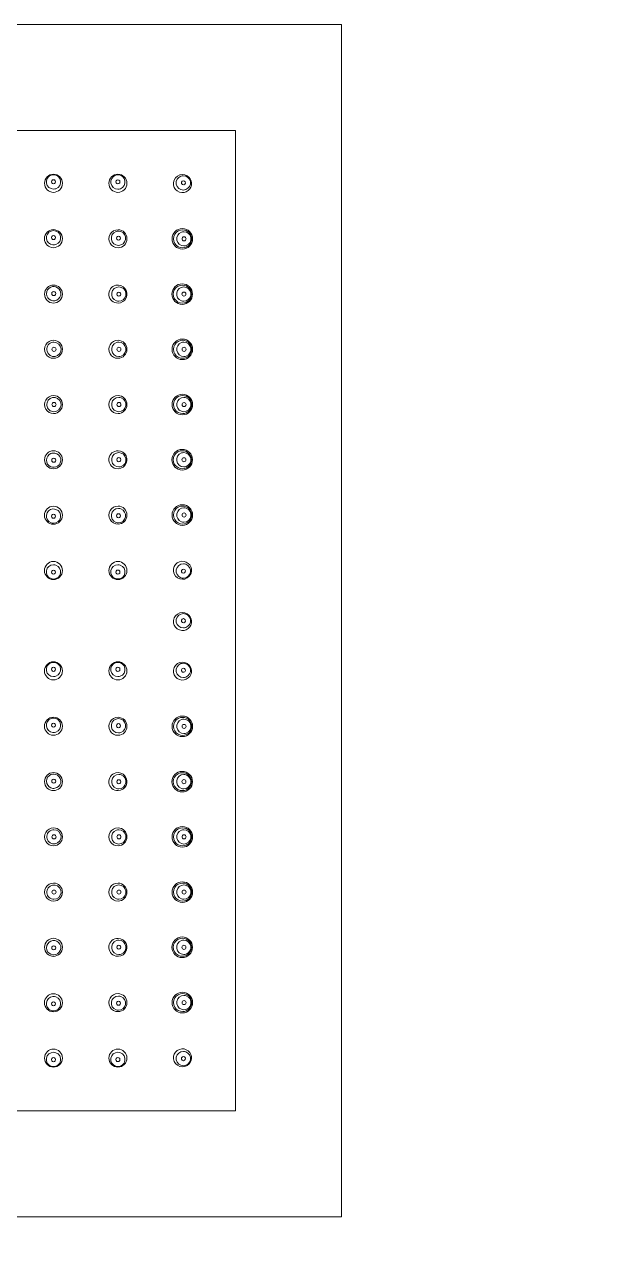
# Model space of a CAD drawing. Header units: metres. Extents: x -44 to 358, y -246 to 48.
# Drawn here: x 91.408 to 91.5075, y -111.109 to -110.9035 of the extents above; entities that cross this region are included whole.
import ezdxf

# ---------------------------------------------------------------- set-up
doc = ezdxf.new("R2010")
doc.units = ezdxf.units.M
doc.header["$LTSCALE"] = 0.3
doc.linetypes.add('HIDDEN2', pattern=[4.7624999999999975, 3.174999999999999, -1.587499999999999])
doc.layers.add('baños', color=141, linetype='Continuous', lineweight=0)
doc.layers.add('Techos 1', color=7, linetype='HIDDEN2', lineweight=9, true_color=0x42391a)

# ---------------------------------------------------------------- blocks, each defined once
blk = doc.blocks.new('A$C3bae67db')
at = {"layer": 'baños'}
for points in [[(0.2000001275641807, 0.2000000241799569), (1.275641352549428e-07, 0.2000000241799569), (1.275641352549428e-07, 2.417995403902751e-08), (0.2000001275641807, 2.417995403902751e-08)], [(0.1822216636463319, 0.1822215602621071), (0.01777859148198413, 0.1822215602621071), (0.01777859148198413, 0.0177784880978038), (0.1822216636463319, 0.0177784880978038)]]:
    blk.add_lwpolyline(points, close=True, dxfattribs=at)
for centre, radius in [((0.03594764254646954, 0.1733134594743326), 0.001726273626168971), ((0.04522413281413584, 0.1732910671919292), 0.001726273626168971), ((0.0544796976509847, 0.1733134594743326), 0.001726273626168971), ((0.06374570612022445, 0.1733134594743326), 0.001726273626168971), ((0.07300127095707332, 0.1732910671919292), 0.001726273626168971), ((0.08227776122473962, 0.1733134594743326), 0.001726273626168971), ((0.1177224939035764, 0.1733134594743326), 0.001726273626168971), ((0.1269989841712427, 0.1732910671919292), 0.001726273626168971), ((0.1362545490080915, 0.1733134594743326), 0.001726273626168971), ((0.1455205574773313, 0.1733134594743326), 0.001726273626168971), ((0.1547761223141801, 0.1732910671919292), 0.001726273626168971), ((0.1640526125818464, 0.1733134594743326), 0.001726273626168971), ((0.05448229008286809, 0.1517792178755037), 0.0003427381330779128), ((0.06374232382266065, 0.1517792178755037), 0.0003427381330779128), ((0.1362579313056553, 0.1517792178755037), 0.0003427381330779128), ((0.1455179650454479, 0.1517792178755037), 0.0003427381330779128)]:
    blk.add_circle(centre, radius, dxfattribs=at)
for centre, radius, start, end in [((0.02656214025953751, 0.1734710912806072), 0.001200821812368165, 19.98354941315338, 180.0929165922669), ((0.02667146049041413, 0.173339638749173), 0.001510474982378461, 39.79127587580216, 147.8576029366483), ((0.03594852879812471, 0.1733573133617377), 0.001508167584307319, 0.9001850982253351, 179.1011506184335), ((0.03595047069982549, 0.1735581352258926), 0.001202478864778748, 20.04951967974894, 179.640957565026), ((0.04522324656248067, 0.1733349210793058), 0.001508167584307319, 0.8988493815665013, 179.0998149017747), ((0.04522130466055252, 0.1735357429434607), 0.001202478864778748, 0.3590424349740219, 159.9504803202511), ((0.05447989800812003, 0.1733552166100374), 0.001508175294152605, 0.896473032322938, 179.1038122815197), ((0.05448101657564486, 0.1735538487710251), 0.001202467430117421, 20.04733987539626, 179.6512744404281), ((0.06374550576308913, 0.1733552166100374), 0.001508175294152605, 0.8961877184802615, 179.1035269676771), ((0.0637443871955643, 0.1735538487710251), 0.001202467430117421, 0.3487255595719368, 159.9526601246038), ((0.07300215720872849, 0.1733349210793058), 0.001508167584307319, 0.9001850982253351, 179.1011506184335), ((0.07300409911065664, 0.1735357429434607), 0.001202478864778748, 20.04951967974894, 179.640957565026), ((0.08227687497308445, 0.1733573133617377), 0.001508167584307319, 0.8988493815665013, 179.0998149017747), ((0.08227493307138367, 0.1735581352258926), 0.001202478864778748, 0.3590424349740219, 159.9504803202511), ((0.09155394328079502, 0.173339638749173), 0.001510474982378461, 32.1423970633517, 140.2087241241978), ((0.09166326351167164, 0.1734710912806072), 0.001200821812368165, 359.9070834077331, 160.0164505868466), ((0.09987286056059475, 0.173339638749173), 0.001510474982378461, 32.1423970633517, 140.2087241241978), ((0.09998218079147136, 0.1734710912806072), 0.001200821812368165, 359.9070834077331, 160.0164505868466), ((0.1083369916166443, 0.1734710912806072), 0.001200821812368165, 19.98354941315338, 180.0929165922669), ((0.108446311847521, 0.173339638749173), 0.001510474982378461, 39.79127587580218, 147.8576029366483), ((0.1177233801552315, 0.1733573133617377), 0.001508167584307319, 0.9001850982253351, 179.1011506184335), ((0.1177253220569323, 0.1735581352258926), 0.001202478864778748, 20.04951967974894, 179.640957565026), ((0.1269980979195875, 0.1733349210793058), 0.001508167584307319, 0.8988493815665013, 179.0998149017747), ((0.1269961560176593, 0.1735357429434607), 0.001202478864778748, 0.3590424349740219, 159.9504803202511), ((0.1362547493652269, 0.1733552166100374), 0.001508175294152605, 0.896473032322938, 179.1038122815197), ((0.1362558679327517, 0.1735538487710251), 0.001202467430117421, 20.04733987539625, 179.6512744404281), ((0.145520357120196, 0.1733552166100374), 0.001508175294152605, 0.8961877184802615, 179.1035269676771), ((0.1455192385526711, 0.1735538487710251), 0.001202467430117421, 0.3487255595719368, 159.9526601246038), ((0.1547770085658353, 0.1733349210793058), 0.001508167584307319, 0.9001850982253351, 179.1011506184335), ((0.1547789504677635, 0.1735357429434607), 0.001202478864778748, 20.04951967974894, 179.640957565026), ((0.1640517263301913, 0.1733573133617377), 0.001508167584307319, 0.8988493815665013, 179.0998149017747), ((0.1640497844284905, 0.1735581352258926), 0.001202478864778748, 0.3590424349740219, 159.9504803202511), ((0.1733287946379019, 0.173339638749173), 0.001510474982378461, 32.1423970633517, 140.2087241241979), ((0.1734381148687785, 0.1734710912806072), 0.001200821812368165, 359.9070834077331, 160.0164505868466), ((0.02668835295797045, 0.1733449948361461), 0.001521988814155353, 148.366663832522, 279.4518474387844), ((0.02655749825337672, 0.1734690213807717), 0.00119617823364954, 179.9941310564692, 199.6485422794375), ((0.02655997301460822, 0.1734758483477385), 0.001200817506817739, 199.9156134316533, 0.09317299457435906), ((0.02654205190149561, 0.1734943216248617), 0.0003417448353014675, 144.1962748123012, 216.5408433824308), ((0.02654379855423805, 0.1734938082787956), 0.0003434622621792048, 80.36180667197289, 144.2972788445857), ((0.02654136459543999, 0.1734947125826984), 0.0003414261719296849, 216.6622272733104, 290.466407909324), ((0.02654419348707826, 0.1734967832680532), 0.000340463161306216, 6.43826669501083, 80.34350834063362), ((0.02654142169056151, 0.1734966598719616), 0.0003432313649668054, 290.3438179429309, 6.406851776727837), ((0.02668618238338105, 0.1733286937784619), 0.001506273214753162, 279.6351170446447, 40.46958004635466), ((0.02656461747185723, 0.1734779245608316), 0.001196171468180108, 359.9940856858029, 19.71649711018825), ((0.03594856698939886, 0.1733275157811995), 0.001508967363600021, 177.9698192432843, 2.177052033884066), ((0.0359367025284687, 0.1735657161405477), 0.001188687084480606, 180.0022010002266, 199.6794990756158), ((0.03594870799813954, 0.1735730735439809), 0.001202472454991783, 199.8169514147223, 359.6410310933491), ((0.03594975739791018, 0.1735992992373561), 0.0003427216785174244, 0.3254488414049065, 179.6683356267581), ((0.03594975761118668, 0.173603229818486), 0.0003427216785175545, 180.3254488415971, 359.6683356265643), ((0.03596245409856103, 0.1735654923240766), 0.001188702755491038, 0.00229199929753495, 19.9144172177911), ((0.04522320837097915, 0.1733051234987677), 0.001508967363600021, 177.8229479661159, 2.030180756715632), ((0.04520932126204436, 0.1735431000416732), 0.001188702755491038, 160.0855827822089, 179.9977080007025), ((0.04522306736246584, 0.1735506812615775), 0.001202472454991783, 180.358968906651, 340.1830485852777), ((0.04522201796246783, 0.1735769069549526), 0.0003427216785174244, 0.3316643732419094, 179.6745511585951), ((0.0452220177494187, 0.1735808375360826), 0.0003427216785175545, 180.3316643734357, 359.6745511584029), ((0.04523507283190931, 0.1735433238581159), 0.001188687084480606, 340.3205009243842, 359.9977989997734), ((0.05447989808065223, 0.1733261349289883), 0.001508910434373833, 177.9996003974604, 2.000684916435894), ((0.05446754951820232, 0.1735612104902096), 0.001188978101211688, 180.0020748071833, 199.67936772018), ((0.05447933488515311, 0.1735681017058432), 0.001202398407140004, 199.7994449916714, 359.6681591336498), ((0.05448018139393618, 0.173594454557179), 0.0003427214496652206, 0.3198416913579096, 179.6787560475), ((0.05448018144100253, 0.173598289266824), 0.0003427214496676189, 180.3198417624976, 359.6787559762951), ((0.05449272013104611, 0.1735610929665263), 0.001188992995398989, 0.002160217887124121, 19.91273335855645), ((0.06374550569055693, 0.1733261349289883), 0.001508910434373833, 177.9993150835641, 2.000399602539628), ((0.06373268364016305, 0.1735610929665263), 0.001188992995398989, 160.0872666414435, 179.9978397821129), ((0.06374606888628342, 0.1735681017058432), 0.001202398407140004, 180.3318408663502, 340.2005550083285), ((0.06374522237727298, 0.173594454557179), 0.0003427214496652206, 0.3212439525000475, 179.6801583086421), ((0.06374522233020663, 0.173598289266824), 0.0003427214496676189, 180.3212440237049, 359.6801582375024), ((0.06375785425300684, 0.1735612104902096), 0.001188978101211688, 340.3206322798199, 359.9979251928167), ((0.07300219540023001, 0.1733051234987677), 0.001508967363600021, 177.9698192432843, 2.177052033884066), ((0.07299033093929985, 0.1735433238581159), 0.001188687084480606, 180.0022010002266, 199.6794990756158), ((0.07300233640874332, 0.1735506812615775), 0.001202472454991783, 199.8169514147223, 359.6410310933491), ((0.07300338580874133, 0.1735769069549526), 0.0003427216785174244, 0.3254488414049065, 179.6683356267581), ((0.07300338602179046, 0.1735808375360826), 0.0003427216785175545, 180.3254488415971, 359.6683356265643), ((0.07301608250939218, 0.1735431000416732), 0.001188702755491038, 0.00229199929753495, 19.9144172177911), ((0.0822768367818103, 0.1733275157811995), 0.001508967363600021, 177.8229479661159, 2.030180756715632), ((0.08226294967264813, 0.1735654923240766), 0.001188702755491038, 160.0855827822089, 179.9977080007025), ((0.08227669577306962, 0.1735730735439809), 0.001202472454991783, 180.358968906651, 340.1830485852777), ((0.08227564637329898, 0.1735992992373561), 0.0003427216785174244, 0.3316643732419094, 179.6745511585951), ((0.08227564616002248, 0.173603229818486), 0.0003427216785175545, 180.3316643734357, 359.6745511584029), ((0.08228870124274046, 0.1735657161405477), 0.001188687084480606, 340.3205009243842, 359.9977989997734), ((0.0915392213878281, 0.1733286937784619), 0.001506273214753162, 139.5304199536453, 260.3648829553553), ((0.09166543075660094, 0.1734758483477385), 0.001200817506817739, 179.9068270054256, 340.0843865683467), ((0.09166078629935193, 0.1734779245608316), 0.001196171468180108, 160.2835028898118, 180.0059143141971), ((0.09153705081323871, 0.1733449948361461), 0.001521988814155353, 260.5481525612156, 31.633336167478), ((0.09168398208064765, 0.1734966598719616), 0.0003432313649668054, 173.5931482232722, 249.6561820570691), ((0.09168121028435827, 0.1734967832680532), 0.000340463161306216, 99.65649165936632, 173.5617333049892), ((0.09168403917576917, 0.1734947125826984), 0.0003414261719296849, 249.5335920906758, 323.3377727266896), ((0.09168160521697111, 0.1734938082787956), 0.0003434622621792048, 35.70272115541425, 99.63819332802713), ((0.09168335186971355, 0.1734943216248617), 0.0003417448353014675, 323.4591566175691, 35.80372518769882), ((0.09166790551783244, 0.1734690213807717), 0.00119617823364954, 340.3514577205625, 0.005868943530813565), ((0.09985813866762783, 0.1733286937784619), 0.001506273214753162, 139.5304199536453, 260.3648829553553), ((0.09998434803640066, 0.1734758483477385), 0.001200817506817739, 179.9068270054256, 340.0843865683467), ((0.09997970357915165, 0.1734779245608316), 0.001196171468180108, 160.2835028898118, 180.0059143141971), ((0.09985596809303843, 0.1733449948361461), 0.001521988814155353, 260.5481525612156, 31.633336167478), ((0.1000028993604474, 0.1734966598719616), 0.0003432313649668054, 173.5931482232722, 249.6561820570691), ((0.100000127564158, 0.1734967832680532), 0.000340463161306216, 99.65649165936632, 173.5617333049892), ((0.1000029564555689, 0.1734947125826984), 0.0003414261719296849, 249.5335920906758, 323.3377727266896), ((0.1000005224967708, 0.1734938082787956), 0.0003434622621792048, 35.70272115541425, 99.63819332802713), ((0.1000022691495133, 0.1734943216248617), 0.0003417448353014675, 323.4591566175691, 35.80372518769882), ((0.09998682279763216, 0.1734690213807717), 0.00119617823364954, 340.3514577205625, 0.005868943530813565), ((0.1084632043150773, 0.1733449948361461), 0.001521988814155353, 148.366663832522, 279.4518474387844), ((0.1083323496104835, 0.1734690213807717), 0.00119617823364954, 179.9941310564692, 199.6485422794375), ((0.108334824371715, 0.1734758483477385), 0.001200817506817739, 199.9156134316533, 0.09317299457435906), ((0.1083169032586024, 0.1734943216248617), 0.0003417448353014675, 144.1962748123012, 216.5408433824308), ((0.1083186499113449, 0.1734938082787956), 0.0003434622621792048, 80.36180667197294, 144.2972788445857), ((0.1083162159525468, 0.1734947125826984), 0.0003414261719296849, 216.6622272733104, 290.4664079093242), ((0.1083190448439577, 0.1734967832680532), 0.000340463161306216, 6.43826669501083, 80.34350834063368), ((0.1083162730476683, 0.1734966598719616), 0.0003432313649668054, 290.3438179429309, 6.406851776727837), ((0.1084610337404879, 0.1733286937784619), 0.001506273214753162, 279.6351170446448, 40.46958004635464), ((0.1083394688289641, 0.1734779245608316), 0.001196171468180108, 359.9940856858029, 19.71649711018825), ((0.1177234183465057, 0.1733275157811995), 0.001508967363600021, 177.9698192432843, 2.177052033884066), ((0.1177115538855755, 0.1735657161405477), 0.001188687084480606, 180.0022010002266, 199.6794990756158), ((0.1177235593552464, 0.1735730735439809), 0.001202472454991783, 199.8169514147223, 359.6410310933491), ((0.117724608755017, 0.1735992992373561), 0.0003427216785174244, 0.3254488414049065, 179.6683356267581), ((0.1177246089682935, 0.173603229818486), 0.0003427216785175545, 180.3254488415971, 359.6683356265643), ((0.1177373054556679, 0.1735654923240766), 0.001188702755491038, 0.00229199929753495, 19.9144172177911), ((0.126998059728086, 0.1733051234987677), 0.001508967363600021, 177.8229479661159, 2.030180756715632), ((0.1269841726189238, 0.1735431000416732), 0.001188702755491038, 160.0855827822089, 179.9977080007025), ((0.1269979187195727, 0.1735506812615775), 0.001202472454991783, 180.358968906651, 340.1830485852777), ((0.1269968693195747, 0.1735769069549526), 0.0003427216785174244, 0.3316643732419094, 179.6745511585951), ((0.1269968691065255, 0.1735808375360826), 0.0003427216785175545, 180.3316643734357, 359.6745511584029), ((0.1270099241890161, 0.1735433238581159), 0.001188687084480606, 340.3205009243842, 359.9977989997734), ((0.1362547494377591, 0.1733261349289883), 0.001508910434373833, 177.9996003974604, 2.000684916435894), ((0.1362424008753091, 0.1735612104902096), 0.001188978101211688, 180.0020748071833, 199.6793677201801), ((0.1362541862420326, 0.1735681017058432), 0.001202398407140004, 199.7994449916714, 359.6681591336498), ((0.136255032751043, 0.173594454557179), 0.0003427214496652206, 0.3198416913579096, 179.6787560475), ((0.1362550327981094, 0.173598289266824), 0.0003427214496676189, 180.3198417624976, 359.6787559762951), ((0.1362675714881529, 0.1735610929665263), 0.001188992995398989, 0.002160217887124121, 19.91273335855645), ((0.1455203570476638, 0.1733261349289883), 0.001508910434373833, 177.9993150835641, 2.000399602539628), ((0.1455075349972699, 0.1735610929665263), 0.001188992995398989, 160.0872666414435, 179.9978397821129), ((0.1455209202431629, 0.1735681017058432), 0.001202398407140004, 180.3318408663502, 340.2005550083285), ((0.1455200737343798, 0.173594454557179), 0.0003427214496652206, 0.3212439525000475, 179.6801583086421), ((0.1455200736873135, 0.173598289266824), 0.0003427214496676189, 180.3212440237049, 359.6801582375024), ((0.1455327056101137, 0.1735612104902096), 0.001188978101211688, 340.32063227982, 359.9979251928167), ((0.1547770467573368, 0.1733051234987677), 0.001508967363600021, 177.9698192432843, 2.177052033884066), ((0.1547651822964067, 0.1735433238581159), 0.001188687084480606, 180.0022010002266, 199.6794990756158), ((0.1547771877658501, 0.1735506812615775), 0.001202472454991783, 199.8169514147223, 359.6410310933491), ((0.1547782371658482, 0.1735769069549526), 0.0003427216785174244, 0.3254488414049065, 179.6683356267581), ((0.1547782373788973, 0.1735808375360826), 0.0003427216785175545, 180.3254488415971, 359.6683356265643), ((0.1547909338662716, 0.1735431000416732), 0.001188702755491038, 0.00229199929753495, 19.9144172177911), ((0.1640516881389171, 0.1733275157811995), 0.001508967363600021, 177.8229479661159, 2.030180756715632), ((0.164037801029755, 0.1735654923240766), 0.001188702755491038, 160.0855827822089, 179.9977080007025), ((0.1640515471301764, 0.1735730735439809), 0.001202472454991783, 180.358968906651, 340.1830485852777), ((0.1640504977304058, 0.1735992992373561), 0.0003427216785174244, 0.3316643732419094, 179.6745511585951), ((0.1640504975171293, 0.173603229818486), 0.0003427216785175545, 180.3316643734357, 359.6745511584029), ((0.1640635525998473, 0.1735657161405477), 0.001188687084480606, 340.3205009243842, 359.9977989997734), ((0.1733140727449349, 0.1733286937784619), 0.001506273214753162, 139.5304199536453, 260.3648829553553), ((0.1734402821137078, 0.1734758483477385), 0.001200817506817739, 179.9068270054256, 340.0843865683467), ((0.1734356376564588, 0.1734779245608316), 0.001196171468180108, 160.2835028898118, 180.0059143141971), ((0.1733119021703455, 0.1733449948361461), 0.001521988814155353, 260.5481525612156, 31.633336167478), ((0.1734588334377545, 0.1734966598719616), 0.0003432313649668054, 173.5931482232722, 249.6561820570691), ((0.1734560616412377, 0.1734967832680532), 0.000340463161306216, 99.65649165936632, 173.5617333049892), ((0.173458890532876, 0.1734947125826984), 0.0003414261719296849, 249.5335920906759, 323.3377727266896), ((0.1734564565740779, 0.1734938082787956), 0.0003434622621792048, 35.70272115541425, 99.63819332802717), ((0.1734582032268204, 0.1734943216248617), 0.0003417448353014675, 323.4591566175691, 35.80372518769882), ((0.1734427568749393, 0.1734690213807717), 0.00119617823364954, 340.3514577205625, 0.005868943530813565), ((0.02663879445433714, 0.16248970152974), 0.001523564837230641, 0.572643303545837, 179.4250678076633), ((0.0266387950550584, 0.1625197775215845), 0.001523560504830024, 180.5561373689593, 359.441573742277), ((0.02641404869312147, 0.1625132737926727), 0.00119389333313216, 19.32997812112687, 180.3589489030435), ((0.02642785375608447, 0.1625057363893809), 0.00120767496975197, 179.997253034212, 199.4671047486142), ((0.02641580915472197, 0.162498448543392), 0.001193893552601191, 199.3299870384884, 0.3617157200806724), ((0.02637921581206548, 0.1625079551179631), 0.0003407760450880885, 359.6804184145589, 180.3259849812832), ((0.02637921602647886, 0.1625041155252411), 0.0003407760450881728, 179.6804184144938, 0.3259849813467099), ((0.02640200394601244, 0.1625059856988464), 0.001207674969753276, 0, 19.46710473996738), ((0.03593772851670884, 0.1625086333660484), 0.001510635915196017, 179.4437361404923, 0.4893048771358387), ((0.03593772813631269, 0.1625079825428095), 0.001510641993610608, 0.5139883427186024, 179.4190526749139), ((0.0358497349675222, 0.1625904260841828), 0.001200928035992184, 19.83266307732577, 180.07419896696), ((0.03584852868878308, 0.1625888708632779), 0.00119972075021922, 180, 199.6894084976491), ((0.03584887435952488, 0.1625915256633057), 0.001200943033476937, 199.8031047080196, 0.06684714840780348), ((0.03583517325408003, 0.1626041723710792), 0.0003424123588573842, 0.09251265869286474, 180.098022152865), ((0.03583517330887709, 0.1626041394468594), 0.0003424123588572697, 180.092512941707, 0.09802186985085153), ((0.03585009761011726, 0.1625929907371422), 0.001199718968097798, 359.996946844907, 19.72332169044368), ((0.04521341857773997, 0.1625044422988147), 0.001509211767642307, 0.7561059737710158, 193.171467770371), ((0.04521488791849926, 0.1624924126265803), 0.001507949430811743, 192.7136886774853, 1.213885066650693), ((0.04521883131813276, 0.1626559617632672), 0.001199718968097798, 160.2766783095563, 180.003053155093), ((0.04522005456849776, 0.1626544966894308), 0.001200943033476937, 179.9331528515922, 340.1968952919805), ((0.04521919396050045, 0.1626533971103079), 0.001200928035992184, 359.92580103304, 160.1673369226743), ((0.04523375561914555, 0.1626671104729844), 0.0003424123588572697, 179.9019781301492, 359.907487058293), ((0.04523375567394261, 0.1626671433972042), 0.0003424123588573842, 359.901977847135, 179.9074873413072), ((0.04522040023923957, 0.162651841889403), 0.00119972075021922, 340.3105915023508, 0), ((0.05447967492748695, 0.1624929886570108), 0.001508573317714411, 178.8216237899946, 1.179264308856052), ((0.05447967483312688, 0.1625053218036676), 0.001508369991397104, 0.7108807457131594, 179.2900072567805), ((0.05448111998019023, 0.1626421779732148), 0.001201973046303671, 19.915328080069, 179.8397393457669), ((0.05447514442696821, 0.162645556827659), 0.001195992791243886, 180.0008071647798, 199.7035512946327), ((0.05448032528509295, 0.1626488237044619), 0.00120197248215199, 199.7668953392953, 359.839403913317), ((0.05448089270360335, 0.1626680811883894), 0.000342717117449731, 0.1414165953508873, 179.8545204967726), ((0.05448089276453949, 0.1626697972677), 0.0003427171174496419, 180.1414165954144, 359.854520496644), ((0.05448629616487644, 0.1626454373263648), 0.001195996880989198, 0.0008305610141249543, 19.85298930787151), ((0.06374493897804179, 0.1624929886570108), 0.001508573317714411, 178.820735691144, 1.178376210005465), ((0.06374493907240186, 0.1625053218036676), 0.001508369991397104, 0.7099927432194744, 179.2891192542869), ((0.06373831774087968, 0.1626454373263648), 0.001195996880989198, 160.1470106921285, 179.9991694389859), ((0.0637442886204358, 0.1626488237044619), 0.00120197248215199, 180.160596086683, 340.2331046607047), ((0.06374349392533851, 0.1626421779732148), 0.001201973046303671, 0.1602606542315242, 160.084671919931), ((0.0637437212019254, 0.1626680811883894), 0.000342717117449731, 0.1454795032273842, 179.8585834046491), ((0.06374372114098925, 0.1626697972677), 0.0003427171174496419, 180.145479503356, 359.8585834045856), ((0.06374946947856053, 0.162645556827659), 0.001195992791243886, 340.2964487053673, 359.9991928352202), ((0.07300972598702948, 0.1624924126265803), 0.001507949430811743, 178.7861149333493, 347.2863113225147), ((0.07301119532778877, 0.1625044422988147), 0.001509211767642307, 346.828532229629, 179.243894026229), ((0.0730054199450283, 0.1626533971103079), 0.001200928035992184, 19.83266307732577, 180.07419896696), ((0.07300421366628917, 0.162651841889403), 0.00119972075021922, 180, 199.6894084976491), ((0.07300455933703098, 0.1626544966894308), 0.001200943033476937, 199.8031047080196, 0.06684714840780348), ((0.07299085823158613, 0.1626671433972042), 0.0003424123588573842, 0.09251265869286474, 180.098022152865), ((0.07299085828638319, 0.1626671104729844), 0.0003424123588572697, 180.092512941707, 0.09802186985085153), ((0.07300578258762336, 0.1626559617632672), 0.001199718968097798, 359.996946844907, 19.72332169044368), ((0.0822868853888199, 0.1625086333660484), 0.001510635915196017, 179.5106951228642, 0.5562638595076828), ((0.08228688576921606, 0.1625079825428095), 0.001510641993610608, 0.5809473250861245, 179.4860116572814), ((0.08237451629541148, 0.1625929907371422), 0.001199718968097798, 160.2766783095563, 180.003053155093), ((0.08237573954600386, 0.1625915256633057), 0.001200943033476937, 179.9331528515922, 340.1968952919805), ((0.08237487893800655, 0.1625904260841828), 0.001200928035992184, 359.92580103304, 160.1673369226743), ((0.08238944059665165, 0.1626041394468594), 0.0003424123588572697, 179.9019781301492, 359.907487058293), ((0.08238944065144871, 0.1626041723710792), 0.0003424123588573842, 359.901977847135, 179.9074873413072), ((0.08237608521674566, 0.1625888708632779), 0.00119972075021922, 340.3105915023508, 0), ((0.0915862143840318, 0.1624867265404824), 0.001523564837230641, 0.5749321923366639, 179.4273566964525), ((0.09158621378331055, 0.1625168025323269), 0.001523560504830024, 180.5584262577229, 359.4438626310407), ((0.09180919968364698, 0.1624954735541344), 0.001193893552601191, 179.6382842799193, 340.6700129615115), ((0.09182300489258388, 0.1625030107095888), 0.001207674969753276, 160.5328952600326, 180), ((0.09181096014524748, 0.1625102988034151), 0.00119389333313216, 359.6410510969565, 160.6700218788731), ((0.09184579302630347, 0.1625049801287055), 0.0003407760450880885, 359.6740150187168, 180.3195815854411), ((0.09184579281189009, 0.1625011405359835), 0.0003407760450881728, 179.6740150186533, 0.3195815855062213), ((0.09179715508228448, 0.1625027614001233), 0.00120767496975197, 340.5328952513857, 0.00274696578805152), ((0.1084140407442842, 0.1624867265404824), 0.001523564837230641, 0.5726433035474657, 179.4250678076633), ((0.1084140413450054, 0.1625168025323269), 0.001523560504830024, 180.5561373689593, 359.441573742277), ((0.1081892949830685, 0.1625102988034151), 0.00119389333313216, 19.32997812112687, 180.3589489030435), ((0.1082031000460315, 0.1625027614001233), 0.00120767496975197, 179.997253034212, 199.4671047486143), ((0.108191055444669, 0.1624954735541344), 0.001193893552601191, 199.3299870384885, 0.3617157200806724), ((0.1081544621020125, 0.1625049801287055), 0.0003407760450880885, 359.6804184145589, 180.3259849812832), ((0.1081544623164259, 0.1625011405359835), 0.0003407760450881728, 179.6804184144938, 0.3259849813467099), ((0.1081772502357321, 0.1625030107095888), 0.001207674969753276, 0, 19.46710473996738), ((0.1177133697394961, 0.1625086333660484), 0.001510635915196017, 179.4437361404923, 0.4893048771358387), ((0.1177133693590999, 0.1625079825428095), 0.001510641993610608, 0.5139883427186024, 179.4190526749139), ((0.1176253761903094, 0.1625904260841828), 0.001200928035992184, 19.83266307732577, 180.07419896696), ((0.1176241699115703, 0.1625888708632779), 0.00119972075021922, 180, 199.6894084976491), ((0.1176245155823121, 0.1625915256633057), 0.001200943033476937, 199.8031047080196, 0.06684714840780348), ((0.1176108144768673, 0.1626041723710792), 0.0003424123588573842, 0.09251265869286474, 180.098022152865), ((0.1176108145316643, 0.1626041394468594), 0.0003424123588572697, 180.092512941707, 0.09802186985085153), ((0.1176257388329045, 0.1625929907371422), 0.001199718968097798, 359.996946844907, 19.72332169044368), ((0.1269890598005272, 0.1625044422988147), 0.001509211767642307, 0.7561059737710158, 193.171467770371), ((0.1269905291412865, 0.1624924126265803), 0.001507949430811743, 192.7136886774853, 1.213885066650693), ((0.126995695791285, 0.1626544966894308), 0.001200943033476937, 179.9331528515922, 340.1968952919805), ((0.1269944725406926, 0.1626559617632672), 0.001199718968097798, 160.2766783095563, 180.003053155093), ((0.1269948351832877, 0.1626533971103079), 0.001200928035992184, 359.92580103304, 160.1673369226743), ((0.1270093968419328, 0.1626671104729844), 0.0003424123588572697, 179.9019781301492, 359.907487058293), ((0.1270093968967299, 0.1626671433972042), 0.0003424123588573842, 359.901977847135, 179.9074873413072), ((0.1269960414620268, 0.162651841889403), 0.00119972075021922, 340.3105915023508, 0), ((0.1362553161502742, 0.1624929886570108), 0.001508573317714411, 178.8216237899946, 1.179264308856052), ((0.1362553160559141, 0.1625053218036676), 0.001508369991397104, 0.7108807457131594, 179.2900072567805), ((0.1362567612029775, 0.1626421779732148), 0.001201973046303671, 19.915328080069, 179.8397393457685), ((0.1362507856497555, 0.162645556827659), 0.001195992791243886, 180.0008071647798, 199.7035512946327), ((0.1362559665078802, 0.1626488237044619), 0.00120197248215199, 199.7668953392953, 359.839403913317), ((0.1362565339263906, 0.1626680811883894), 0.000342717117449731, 0.1414165953508873, 179.8545204967726), ((0.1362565339873267, 0.1626697972677), 0.0003427171174496419, 180.1414165954144, 359.854520496644), ((0.1362619373874363, 0.1626454373263648), 0.001195996880989198, 0.0008305610141249543, 19.85298930787151), ((0.145520580200829, 0.1624929886570108), 0.001508573317714411, 178.820735691144, 1.178376210005465), ((0.1455205802951891, 0.1625053218036676), 0.001508369991397104, 0.7099927432194744, 179.2891192542869), ((0.1455139589634395, 0.1626454373263648), 0.001195996880989198, 160.1470106921285, 179.9991694389859), ((0.145519929843223, 0.1626488237044619), 0.00120197248215199, 180.160596086683, 340.2331046607047), ((0.1455191351481258, 0.1626421779732148), 0.001201973046303671, 0.1602606542331526, 160.084671919931), ((0.1455193624247126, 0.1626680811883894), 0.000342717117449731, 0.1454795032273842, 179.8585834046491), ((0.1455193623637765, 0.1626697972677), 0.0003427171174496419, 180.145479503356, 359.8585834045856), ((0.1455251107013478, 0.162645556827659), 0.001195992791243886, 340.2964487053673, 359.9991928352202), ((0.1547853672098167, 0.1624924126265803), 0.001507949430811743, 178.7861149333493, 347.2863113225147), ((0.154786836550576, 0.1625044422988147), 0.001509211767642307, 346.828532229629, 179.243894026229), ((0.1547810611678155, 0.1626533971103079), 0.001200928035992184, 19.83266307732577, 180.07419896696), ((0.1547798548890764, 0.162651841889403), 0.00119972075021922, 180, 199.6894084976491), ((0.1547802005598182, 0.1626544966894308), 0.001200943033476937, 199.8031047080196, 0.06684714840780348), ((0.1547664994543734, 0.1626671433972042), 0.0003424123588573842, 0.09251265869286474, 180.098022152865), ((0.1547664995091704, 0.1626671104729844), 0.0003424123588572697, 180.092512941707, 0.09802186985085153), ((0.1547814238101832, 0.1626559617632672), 0.001199718968097798, 359.996946844907, 19.72332169044368), ((0.1640625266116071, 0.1625086333660484), 0.001510635915196017, 179.5106951228642, 0.5562638595076828), ((0.1640625269920033, 0.1625079825428095), 0.001510641993610608, 0.5809473250861245, 179.4860116572814), ((0.1641513807687911, 0.1625915256633057), 0.001200943033476937, 179.9331528515922, 340.1968952919805), ((0.1641501575181987, 0.1625929907371422), 0.001199718968097798, 160.2766783095563, 180.003053155093), ((0.1641505201607938, 0.1625904260841828), 0.001200928035992184, 359.92580103304, 160.1673369226743), ((0.1641650818194389, 0.1626041394468594), 0.0003424123588572697, 179.9019781301492, 359.907487058293), ((0.164165081874236, 0.1626041723710792), 0.0003424123588573842, 359.901977847135, 179.9074873413072), ((0.1641517264395329, 0.1625888708632779), 0.00119972075021922, 340.3105915023508, 0), ((0.1733614606739788, 0.16248970152974), 0.001523564837230641, 0.5749321923366639, 179.4273566964542), ((0.1733614600732576, 0.1625197775215845), 0.001523560504830024, 180.5584262577229, 359.4438626310407), ((0.173584445973594, 0.162498448543392), 0.001193893552601191, 179.6382842799193, 340.6700129615115), ((0.1735982511823035, 0.1625059856988464), 0.001207674969753276, 160.5328952600326, 180), ((0.1735862064351945, 0.1625132737926727), 0.00119389333313216, 359.6410510969565, 160.6700218788731), ((0.1736210393162505, 0.1625079551179631), 0.0003407760450880885, 359.6740150187168, 180.3195815854411), ((0.1736210391018371, 0.1625041155252411), 0.0003407760450881728, 179.6740150186533, 0.3195815855062213), ((0.1735724013722315, 0.1625057363893809), 0.00120767496975197, 340.5328952513857, 0.00274696578805152), ((0.02663785287288967, 0.1516793232206517), 0.001523803867774046, 0.5837768436947157, 179.4152251325285), ((0.02641135372616965, 0.1517027955314241), 0.001193765217027741, 19.32207136788142, 180.363403610891), ((0.02639910873629425, 0.1516953399615666), 0.001207791059114692, 359.9972673894018, 19.46362924008448), ((0.03592147547076685, 0.1516853050253708), 0.001515211808342921, 0.2639760559234214, 179.7336847053708), ((0.03576870870299764, 0.1516971728971335), 0.001198002720139636, 19.54098254232294, 180.1675718781783), ((0.03575830528255075, 0.1516925742759447), 0.001209345381516621, 355.5836531630925, 19.58144326290454), ((0.04521661609644845, 0.1516867050663002), 0.001515211808342921, 0.2663152946292405, 179.7360239440766), ((0.04515062373796219, 0.151725699607983), 0.001201160736598691, 147.0834398431392, 202.9431687113481), ((0.04515062373750744, 0.1517256996076135), 0.001201160737011495, 8.702909777498146, 147.0834398944907), ((0.04513443505627812, 0.1517334180448024), 0.0003418119665339049, 359.8484264500146, 180.1447206987231), ((0.05447950813184299, 0.1516974878060644), 0.001508175096699564, 0.3875553460212671, 179.6135214827309), ((0.05448327261931674, 0.151767782404324), 0.001200198361899698, 199.7612507028317, 179.9592501936951), ((0.06374510577368575, 0.1516974878060644), 0.001508175096699564, 0.386478517269135, 179.6124446539788), ((0.063741341286212, 0.151767782404324), 0.001200198361899698, 0.04074980630490895, 340.2387492971683), ((0.0730079978090803, 0.1516867050663002), 0.001515211808342921, 0.2639760559234214, 179.7336847053708), ((0.0730739901680213, 0.1517256996076135), 0.001201160737011495, 32.91656010550926, 171.2970902225019), ((0.07309017884925062, 0.1517334180448024), 0.0003418119665339049, 359.8552793012769, 180.1515735499855), ((0.07307399016756655, 0.151725699607983), 0.001201160736598691, 337.0568312886519, 32.91656015686085), ((0.08230313843476189, 0.1516853050253708), 0.001515211808342921, 0.2663152946292405, 179.7360239440766), ((0.08246630862297799, 0.1516925742759447), 0.001209345381516621, 160.4185567370955, 184.4163468369073), ((0.0824559052025311, 0.1516971728971335), 0.001198002720139636, 359.8324281218217, 160.4590174576771), ((0.09158715596547928, 0.1516763482313941), 0.001523803867774046, 0.5847748674714536, 179.4162231563053), ((0.0918259001020747, 0.151692364972309), 0.001207791059114692, 160.5363707599155, 180.0027326105982), ((0.0918136551121993, 0.1516998205421665), 0.001193765217027741, 359.636596389109, 160.6779286321186), ((0.1084130991628367, 0.1516763482313941), 0.001523803867774046, 0.5837768436947157, 179.4152251325285), ((0.1081866000161167, 0.1516998205421665), 0.001193765217027741, 19.32207136788142, 180.363403610891), ((0.1081743550262413, 0.151692364972309), 0.001207791059114692, 359.9972673894018, 19.46362924008448), ((0.1176971166935541, 0.1516853050253708), 0.001515211808342921, 0.2639760559234214, 179.7336847053708), ((0.1175443499257849, 0.1516971728971335), 0.001198002720139636, 19.54098254232293, 180.1675718781783), ((0.117533946505338, 0.1516925742759447), 0.001209345381516621, 355.5836531630927, 19.58144326290454), ((0.1269922573192357, 0.1516867050663002), 0.001515211808342921, 0.2663152946292405, 179.7360239440766), ((0.1269262649607494, 0.151725699607983), 0.001201160736598691, 147.0834398431392, 202.9431687113481), ((0.1269262649602947, 0.1517256996076135), 0.001201160737011495, 8.702909777498146, 147.0834398944907), ((0.1269100762790654, 0.1517334180448024), 0.0003418119665339049, 359.8484264500146, 180.1447206987231), ((0.1362551493546302, 0.1516974878060644), 0.001508175096699564, 0.3875553460212671, 179.6135214827309), ((0.136258913842104, 0.151767782404324), 0.001200198361899698, 199.7612507028317, 179.9592501936951), ((0.145520746996473, 0.1516974878060644), 0.001508175096699564, 0.386478517269135, 179.6124446539788), ((0.1455169825089992, 0.151767782404324), 0.001200198361899698, 0.04074980630490895, 340.2387492971683), ((0.1547836390318675, 0.1516867050663002), 0.001515211808342921, 0.2639760559234214, 179.7336847053708), ((0.1548496313908085, 0.1517256996076135), 0.001201160737011495, 32.91656010550924, 171.2970902225019), ((0.1548658200720379, 0.1517334180448024), 0.0003418119665339049, 359.8552793012769, 180.1515735499855), ((0.1548496313903538, 0.151725699607983), 0.001201160736598691, 337.0568312886519, 32.91656015686085), ((0.1640787796575491, 0.1516853050253708), 0.001515211808342921, 0.2663152946292405, 179.7360239440766), ((0.1642419498457652, 0.1516925742759447), 0.001209345381516621, 160.4185567370955, 184.4163468369075), ((0.1642315464253183, 0.1516971728971335), 0.001198002720139636, 359.8324281218217, 160.4590174576771), ((0.1733624022554263, 0.1516793232206517), 0.001523803867774046, 0.5847748674714536, 179.4162231563053), ((0.1736011463920217, 0.1516953399615666), 0.001207791059114692, 160.5363707599155, 180.0027326105982), ((0.1735889014021463, 0.1517027955314241), 0.001193765217027741, 359.636596389109, 160.6779286321186), ((0.02663785314141798, 0.1517101341865335), 0.001523801172583426, 180.5737534540958, 359.4252485220948), ((0.02642540357485679, 0.1516951663949051), 0.001207791056576054, 179.9972663805075, 199.4636292666915), ((0.02641315858907411, 0.1516877108249055), 0.001193765215403577, 199.3220712593833, 0.3634045924781659), ((0.02637626643670821, 0.1516972787777213), 0.0003407458622599414, 6.35093158794635e-11, 180.3292931579268), ((0.02637627761235173, 0.1516933897590498), 0.0003407568798300127, 179.6753688899595, 0.6539242679389679), ((0.03592147574657112, 0.1516988162758715), 0.001515209523409549, 180.2445972809356, 359.7530634803589), ((0.0357750706611828, 0.1516936374212783), 0.001204359554630129, 179.9984916965057, 199.6016971446696), ((0.03576950751128471, 0.1516903087541159), 0.001198002774692498, 199.5409847640694, 355.6504272075318), ((0.03574472805278539, 0.1516948994953289), 0.0003418119665339049, 359.8552793012769, 180.1515735499855), ((0.03574472815851415, 0.1516931318816042), 0.0003418119665338834, 179.8552793012768, 0.1515735499854856), ((0.04521661582064418, 0.1517002163168009), 0.001515209523409549, 180.2469365196411, 359.7554027190644), ((0.04515068339353867, 0.1517096354696328), 0.001195045438537086, 202.2327774254911, 338.1927723495052), ((0.04513443495054936, 0.1517316504310493), 0.0003418119665338834, 179.8484264500145, 0.1447206987231602), ((0.0451506237447834, 0.1517256996062493), 0.001201160729709154, 337.4823809651804, 8.702909875497538), ((0.05447950815821834, 0.1516946950685458), 0.001508196546264781, 179.5074288684401, 0.4936479602929344), ((0.05441135045814782, 0.1517482342116985), 0.001128460337495796, 178.9640748255869, 199.9974153185455), ((0.0637451057473104, 0.1516946950685458), 0.001508196546264781, 179.5063520397071, 0.4925711315599271), ((0.06381326344738092, 0.1517482342116985), 0.001128460337495796, 340.0025846814546, 1.035925174413134), ((0.07300799808488456, 0.1517002163168009), 0.001515209523409549, 180.2445972809356, 359.7530634803589), ((0.07307399016074534, 0.1517256996062493), 0.001201160729709154, 171.2970901245025, 202.5176190348196), ((0.07307393051199007, 0.1517096354696328), 0.001195045438537086, 201.8072276504948, 337.7672225745089), ((0.07309017895497938, 0.1517316504310493), 0.0003418119665338834, 179.8552793012768, 0.1515735499854856), ((0.08230313815895762, 0.1516988162758715), 0.001515209523409549, 180.2469365196411, 359.7554027190644), ((0.08245510639424403, 0.1516903087541159), 0.001198002774692498, 184.3495727924682, 340.4590152359306), ((0.08247988585274335, 0.1516948994953289), 0.0003418119665339049, 359.8484264500146, 180.1447206987231), ((0.08247988574701459, 0.1516931318816042), 0.0003418119665338834, 179.8484264500145, 0.1447206987231602), ((0.08244954324434595, 0.1516936374212783), 0.001204359554630129, 340.3983028553304, 0.00150830349425744), ((0.09158715569695097, 0.1517071591972758), 0.001523801172583426, 180.5747514779052, 359.4262465459042), ((0.09181185024929484, 0.1516847358356479), 0.001193765215403577, 179.6365954075218, 340.6779287406165), ((0.09184873122601722, 0.1516904147697922), 0.0003407568798300127, 179.346075732061, 0.324631110040522), ((0.09184874240166074, 0.1516943037884637), 0.0003407458622599414, 359.6707068420732, 179.9999999999365), ((0.09179960526373954, 0.1516921914056475), 0.001207791056576054, 340.5363707333084, 0.002733619492575247), ((0.108413099431365, 0.1517071591972758), 0.001523801172583426, 180.5737534540958, 359.4252485220948), ((0.1082006498645764, 0.1516921914056475), 0.001207791056576054, 179.9972663805075, 199.4636292666916), ((0.1081884048790211, 0.1516847358356479), 0.001193765215403577, 199.3220712593835, 0.3634045924781659), ((0.1081515127266552, 0.1516943037884637), 0.0003407458622599414, 6.35093158794635e-11, 180.3292931579268), ((0.1081515239022988, 0.1516904147697922), 0.0003407568798300127, 179.6753688899595, 0.6539242679389679), ((0.1176971169693584, 0.1516988162758715), 0.001515209523409549, 180.2445972809356, 359.7530634803589), ((0.11755071188397, 0.1516936374212783), 0.001204359554630129, 179.9984916965057, 199.6016971446696), ((0.117545148734072, 0.1516903087541159), 0.001198002774692498, 199.5409847640694, 355.6504272075318), ((0.1175203692755726, 0.1516948994953289), 0.0003418119665339049, 359.8552793012769, 180.1515735499855), ((0.1175203693813014, 0.1516931318816042), 0.0003418119665338834, 179.8552793012768, 0.1515735499854856), ((0.1269922570434314, 0.1517002163168009), 0.001515209523409549, 180.2469365196411, 359.7554027190644), ((0.1269263246163259, 0.1517096354696328), 0.001195045438537086, 202.2327774254911, 338.1927723495052), ((0.1269100761733366, 0.1517316504310493), 0.0003418119665338834, 179.8484264500145, 0.1447206987231602), ((0.1269262649675706, 0.1517256996062493), 0.001201160729709154, 337.4823809651804, 8.702909875497538), ((0.1362551493810056, 0.1516946950685458), 0.001508196546264781, 179.5074288684401, 0.4936479602929344), ((0.1361869916809351, 0.1517482342116985), 0.001128460337495796, 178.9640748255869, 199.9974153185455), ((0.1455207469700976, 0.1516946950685458), 0.001508196546264781, 179.5063520397071, 0.4925711315599271), ((0.1455889046701682, 0.1517482342116985), 0.001128460337495796, 340.0025846814546, 1.035925174413134), ((0.1547836393076718, 0.1517002163168009), 0.001515209523409549, 180.2445972809356, 359.7530634803589), ((0.1548496313835326, 0.1517256996062493), 0.001201160729709154, 171.2970901245025, 202.5176190348197), ((0.1548495717347773, 0.1517096354696328), 0.001195045438537086, 201.8072276504948, 337.7672225745089), ((0.1548658201777666, 0.1517316504310493), 0.0003418119665338834, 179.8552793012768, 0.1515735499854856), ((0.1640787793817449, 0.1516988162758715), 0.001515209523409549, 180.2469365196411, 359.7554027190644), ((0.1642307476170313, 0.1516903087541159), 0.001198002774692498, 184.3495727924682, 340.4590152359306), ((0.1642555270755306, 0.1516948994953289), 0.0003418119665339049, 359.8484264500146, 180.1447206987231), ((0.1642555269698018, 0.1516931318816042), 0.0003418119665338834, 179.8484264500145, 0.1447206987231602), ((0.1642251844671332, 0.1516936374212783), 0.001204359554630129, 340.3983028553304, 0.00150830349425744), ((0.173362401986898, 0.1517101341865335), 0.001523801172583426, 180.5747514779052, 359.4262465459042), ((0.1735870965392419, 0.1516877108249055), 0.001193765215403577, 179.6365954075218, 340.6779287406167), ((0.1736239775159643, 0.1516933897590498), 0.0003407568798300127, 179.346075732061, 0.324631110040522), ((0.1736239886916078, 0.1516972787777213), 0.0003407458622599414, 359.6707068420732, 179.9999999999365), ((0.1735748515534592, 0.1516951663949051), 0.001207791056576054, 340.5363707333084, 0.002733619492575247)]:
    blk.add_arc(centre, radius, start, end, dxfattribs=at)
blk = doc.blocks.new('PL MUEBLES 2N NASAS 09')
at = {"layer": 'Techos 1', "color": 2}
blk.add_line((219.4672859126122, 40.51074031885159), (226.0672860666387, 40.51074031885159), dxfattribs=at)
at = {"layer": 'baños', "color": 2, "xscale": -1, "rotation": 270}
blk.add_blockref('A$C3bae67db', (223.3095732766148, 40.51620686183006), dxfattribs=at)

msp = doc.modelspace()

# ---------------------------------------------------------------- block references
msp.add_blockref('PL MUEBLES 2N NASAS 09', (-132.0484004431244, -151.6197482541943))

doc.saveas('drawing.dxf')
